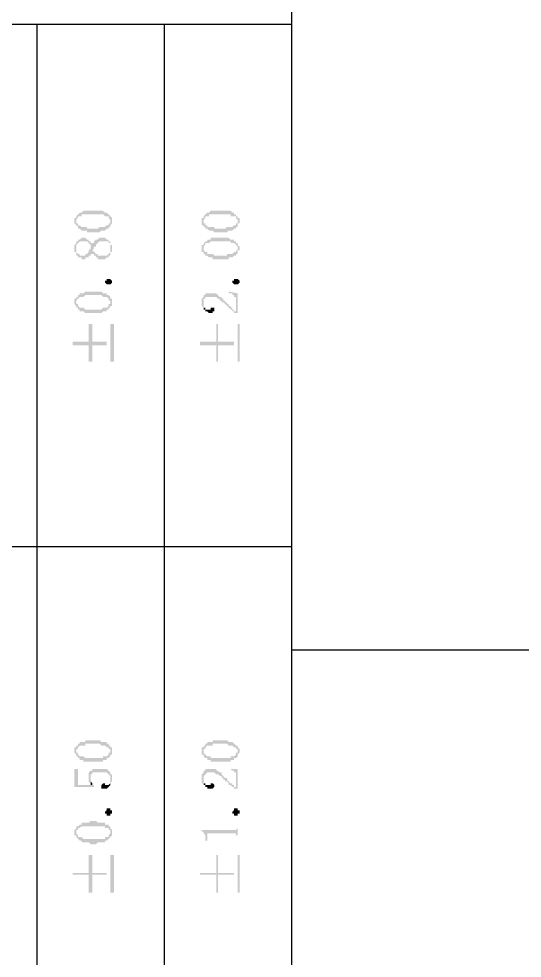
# Model space of a CAD drawing. Header units: inches. Extents: x 3613 to 8393, y -2205 to -794.
# Drawn here: x 7497.13 to 7509.8, y -1455.71 to -1432.08 of the extents above; entities that cross this region are included whole.
import ezdxf

# ---------------------------------------------------------------- set-up
doc = ezdxf.new("R2010")
doc.units = ezdxf.units.IN
doc.header["$MEASUREMENT"] = 0

msp = doc.modelspace()

# ---------------------------------------------------------------- hatches: boundary and pattern name
at = {"transparency": 33554559}
for points in [[(7498.532, -1437.184), (7498.532, -1437.229), (7498.577, -1437.275), (7498.577, -1437.184), (7498.577, -1437.139), (7498.577, -1437.139), (7498.622, -1437.094), (7498.622, -1437.049), (7498.712, -1437.049), (7498.712, -1437.004), (7499.254, -1437.004), (7499.299, -1437.049), (7499.389, -1437.049), (7499.389, -1437.094), (7499.389, -1437.094), (7499.434, -1437.139), (7499.434, -1437.184), (7499.434, -1437.049), (7499.434, -1437.049), (7499.389, -1437.004), (7499.389, -1437.004), (7499.344, -1436.959), (7499.299, -1436.959), (7499.254, -1436.914), (7498.757, -1436.914), (7498.712, -1436.959), (7498.667, -1436.959), (7498.622, -1437.004), (7498.622, -1437.004), (7498.577, -1437.049), (7498.577, -1437.094), (7498.532, -1437.094), (7498.532, -1437.139), (7498.532, -1437.139)], [(7501.736, -1437.184), (7501.736, -1437.275), (7501.781, -1437.275), (7501.781, -1437.184), (7501.781, -1437.139), (7501.781, -1437.139), (7501.826, -1437.094), (7501.826, -1437.049), (7501.917, -1437.049), (7501.917, -1437.004), (7502.458, -1437.004), (7502.458, -1437.049), (7502.594, -1437.049), (7502.594, -1437.094), (7502.594, -1437.094), (7502.639, -1437.139), (7502.639, -1437.184), (7502.639, -1437.049), (7502.594, -1437.049), (7502.594, -1437.004), (7502.549, -1437.004), (7502.549, -1436.959), (7502.503, -1436.959), (7502.458, -1436.914), (7501.962, -1436.914), (7501.917, -1436.959), (7501.872, -1436.959), (7501.826, -1437.004), (7501.826, -1437.004), (7501.781, -1437.049), (7501.781, -1437.094), (7501.736, -1437.094), (7501.736, -1437.139), (7501.736, -1437.139)], [(7498.577, -1437.275), (7498.622, -1437.32), (7498.622, -1437.365), (7498.667, -1437.365), (7498.712, -1437.41), (7498.848, -1437.41), (7498.848, -1437.455), (7499.164, -1437.455), (7499.209, -1437.41), (7499.299, -1437.41), (7499.344, -1437.365), (7499.389, -1437.365), (7499.389, -1437.32), (7499.434, -1437.32), (7499.434, -1437.275), (7499.434, -1437.275), (7499.48, -1437.229), (7499.48, -1437.184), (7499.48, -1437.139), (7499.48, -1437.094), (7499.48, -1437.094), (7499.434, -1437.049), (7499.434, -1437.184), (7499.434, -1437.229), (7499.389, -1437.229), (7499.389, -1437.275), (7499.344, -1437.275), (7499.299, -1437.32), (7499.164, -1437.32), (7499.118, -1437.365), (7498.848, -1437.365), (7498.848, -1437.32), (7498.712, -1437.32), (7498.667, -1437.275), (7498.622, -1437.275), (7498.622, -1437.229), (7498.577, -1437.229), (7498.577, -1437.184), (7498.577, -1437.184)], [(7501.781, -1437.275), (7501.781, -1437.32), (7501.826, -1437.32), (7501.826, -1437.365), (7501.872, -1437.365), (7501.917, -1437.41), (7502.007, -1437.41), (7502.052, -1437.455), (7502.368, -1437.455), (7502.413, -1437.41), (7502.503, -1437.41), (7502.549, -1437.365), (7502.594, -1437.365), (7502.594, -1437.32), (7502.639, -1437.32), (7502.639, -1437.275), (7502.639, -1437.229), (7502.684, -1437.229), (7502.684, -1437.184), (7502.684, -1437.139), (7502.684, -1437.094), (7502.639, -1437.094), (7502.639, -1437.049), (7502.639, -1437.184), (7502.639, -1437.229), (7502.594, -1437.229), (7502.594, -1437.275), (7502.549, -1437.275), (7502.503, -1437.32), (7502.368, -1437.32), (7502.323, -1437.365), (7502.052, -1437.365), (7502.052, -1437.32), (7501.872, -1437.32), (7501.872, -1437.275), (7501.826, -1437.275), (7501.826, -1437.229), (7501.781, -1437.229), (7501.781, -1437.184), (7501.781, -1437.184)], [(7498.532, -1437.861), (7498.532, -1437.952), (7498.577, -1437.952), (7498.577, -1437.997), (7498.577, -1438.042), (7498.622, -1438.042), (7498.622, -1438.087), (7498.712, -1438.087), (7498.712, -1438.132), (7498.803, -1438.132), (7498.803, -1438.087), (7498.893, -1438.087), (7498.893, -1438.042), (7498.938, -1438.042), (7498.938, -1437.997), (7498.983, -1437.997), (7498.983, -1437.952), (7498.983, -1437.997), (7498.983, -1437.906), (7498.983, -1437.906), (7499.028, -1437.861), (7499.028, -1437.816), (7499.073, -1437.816), (7499.073, -1437.771), (7499.073, -1437.771), (7499.118, -1437.726), (7499.118, -1437.726), (7499.164, -1437.681), (7499.389, -1437.681), (7499.389, -1437.726), (7499.434, -1437.726), (7499.434, -1437.816), (7499.434, -1437.997), (7499.434, -1437.952), (7499.48, -1437.952), (7499.48, -1437.906), (7499.48, -1437.816), (7499.48, -1437.771), (7499.434, -1437.771), (7499.434, -1437.726), (7499.434, -1437.681), (7499.389, -1437.681), (7499.389, -1437.636), (7499.344, -1437.636), (7499.299, -1437.591), (7499.164, -1437.591), (7499.118, -1437.636), (7499.073, -1437.636), (7499.028, -1437.681), (7499.028, -1437.726), (7498.983, -1437.726), (7498.983, -1437.771), (7498.983, -1437.726), (7498.938, -1437.816), (7498.938, -1437.861), (7498.938, -1437.861), (7498.893, -1437.906), (7498.893, -1437.952), (7498.893, -1437.952), (7498.848, -1437.997), (7498.803, -1437.997), (7498.803, -1438.042), (7498.667, -1438.042), (7498.667, -1437.997), (7498.622, -1437.997), (7498.577, -1437.952), (7498.577, -1437.906), (7498.577, -1437.726), (7498.577, -1437.726), (7498.532, -1437.771), (7498.532, -1437.816), (7498.532, -1437.816)], [(7498.577, -1437.726), (7498.577, -1437.861), (7498.577, -1437.816), (7498.577, -1437.771), (7498.577, -1437.771), (7498.622, -1437.726), (7498.622, -1437.726), (7498.667, -1437.681), (7498.848, -1437.681), (7498.893, -1437.726), (7498.893, -1437.726), (7498.938, -1437.771), (7498.938, -1437.816), (7498.983, -1437.726), (7498.938, -1437.726), (7498.938, -1437.681), (7498.893, -1437.681), (7498.893, -1437.636), (7498.848, -1437.636), (7498.803, -1437.591), (7498.712, -1437.591), (7498.667, -1437.636), (7498.622, -1437.636), (7498.622, -1437.681), (7498.577, -1437.681)], [(7501.736, -1437.861), (7501.736, -1437.906), (7501.736, -1437.952), (7501.781, -1437.952), (7501.781, -1437.997), (7501.781, -1437.861), (7501.781, -1437.816), (7501.781, -1437.816), (7501.826, -1437.771), (7501.826, -1437.726), (7501.917, -1437.726), (7501.962, -1437.681), (7502.458, -1437.681), (7502.458, -1437.726), (7502.549, -1437.726), (7502.594, -1437.771), (7502.594, -1437.771), (7502.639, -1437.816), (7502.639, -1437.861), (7502.639, -1437.726), (7502.594, -1437.726), (7502.594, -1437.681), (7502.549, -1437.681), (7502.549, -1437.636), (7502.458, -1437.636), (7502.413, -1437.591), (7501.962, -1437.591), (7501.962, -1437.636), (7501.872, -1437.636), (7501.872, -1437.681), (7501.826, -1437.681), (7501.781, -1437.726), (7501.781, -1437.771), (7501.736, -1437.771), (7501.736, -1437.816), (7501.736, -1437.816)], [(7498.983, -1437.997), (7499.028, -1437.997), (7499.028, -1438.042), (7499.073, -1438.042), (7499.073, -1438.087), (7499.118, -1438.087), (7499.118, -1438.132), (7499.299, -1438.132), (7499.344, -1438.087), (7499.389, -1438.087), (7499.389, -1438.042), (7499.434, -1438.042), (7499.434, -1437.997), (7499.434, -1437.861), (7499.434, -1437.952), (7499.434, -1437.952), (7499.389, -1437.997), (7499.389, -1437.997), (7499.344, -1438.042), (7499.118, -1438.042), (7499.118, -1437.997), (7499.073, -1437.997), (7499.028, -1437.952), (7499.028, -1437.952), (7498.983, -1437.906)], [(7501.781, -1437.997), (7501.826, -1437.997), (7501.826, -1438.042), (7501.872, -1438.042), (7501.917, -1438.087), (7502.007, -1438.087), (7502.007, -1438.132), (7502.413, -1438.132), (7502.413, -1438.087), (7502.503, -1438.087), (7502.549, -1438.042), (7502.594, -1438.042), (7502.594, -1437.997), (7502.639, -1437.997), (7502.639, -1437.952), (7502.639, -1437.906), (7502.684, -1437.906), (7502.684, -1437.861), (7502.684, -1437.816), (7502.684, -1437.816), (7502.639, -1437.771), (7502.639, -1437.726), (7502.639, -1437.861), (7502.639, -1437.906), (7502.594, -1437.906), (7502.594, -1437.952), (7502.549, -1437.952), (7502.503, -1437.997), (7502.368, -1437.997), (7502.368, -1438.042), (7502.052, -1438.042), (7502.007, -1437.997), (7501.872, -1437.997), (7501.872, -1437.952), (7501.826, -1437.952), (7501.781, -1437.906), (7501.781, -1437.861), (7501.781, -1437.861)], [(7499.48, -1438.719), (7499.48, -1438.719), (7499.434, -1438.764), (7499.344, -1438.764), (7499.299, -1438.719), (7499.299, -1438.674), (7499.344, -1438.674), (7499.344, -1438.629), (7499.434, -1438.629), (7499.48, -1438.674), (7499.48, -1438.719)], [(7502.684, -1438.719), (7502.684, -1438.719), (7502.639, -1438.764), (7502.549, -1438.764), (7502.503, -1438.719), (7502.503, -1438.674), (7502.549, -1438.674), (7502.549, -1438.629), (7502.639, -1438.629), (7502.684, -1438.674), (7502.684, -1438.719)], [(7498.532, -1439.215), (7498.532, -1439.26), (7498.532, -1439.26), (7498.577, -1439.306), (7498.577, -1439.351), (7498.577, -1439.215), (7498.577, -1439.17), (7498.577, -1439.17), (7498.622, -1439.125), (7498.622, -1439.125), (7498.667, -1439.08), (7498.757, -1439.08), (7498.803, -1439.035), (7499.209, -1439.035), (7499.254, -1439.08), (7499.344, -1439.08), (7499.389, -1439.125), (7499.389, -1439.17), (7499.434, -1439.17), (7499.434, -1439.215), (7499.434, -1439.08), (7499.434, -1439.08), (7499.389, -1439.035), (7499.344, -1439.035), (7499.344, -1438.99), (7499.254, -1438.99), (7499.209, -1438.945), (7498.803, -1438.945), (7498.757, -1438.99), (7498.667, -1438.99), (7498.667, -1439.035), (7498.622, -1439.035), (7498.622, -1439.08), (7498.577, -1439.08), (7498.577, -1439.125), (7498.532, -1439.125), (7498.532, -1439.17), (7498.532, -1439.17)], [(7498.577, -1439.351), (7498.622, -1439.351), (7498.622, -1439.396), (7498.667, -1439.396), (7498.667, -1439.441), (7498.757, -1439.441), (7498.803, -1439.486), (7499.209, -1439.486), (7499.254, -1439.441), (7499.344, -1439.441), (7499.344, -1439.396), (7499.389, -1439.396), (7499.389, -1439.351), (7499.434, -1439.351), (7499.434, -1439.306), (7499.48, -1439.306), (7499.48, -1439.26), (7499.48, -1439.215), (7499.48, -1439.17), (7499.48, -1439.125), (7499.434, -1439.125), (7499.434, -1439.08), (7499.434, -1439.215), (7499.434, -1439.26), (7499.389, -1439.26), (7499.389, -1439.306), (7499.389, -1439.306), (7499.344, -1439.351), (7499.254, -1439.351), (7499.209, -1439.396), (7498.803, -1439.396), (7498.757, -1439.351), (7498.667, -1439.351), (7498.622, -1439.306), (7498.622, -1439.26), (7498.577, -1439.26), (7498.577, -1439.215), (7498.577, -1439.215)], [(7501.736, -1439.215), (7501.736, -1439.26), (7501.736, -1439.306), (7501.736, -1439.306), (7501.781, -1439.351), (7501.781, -1439.215), (7501.781, -1439.125), (7501.826, -1439.125), (7501.826, -1439.08), (7502.097, -1439.08), (7502.142, -1439.125), (7502.187, -1439.125), (7502.187, -1439.17), (7502.233, -1439.17), (7502.233, -1439.215), (7502.278, -1439.215), (7502.323, -1439.26), (7502.323, -1439.26), (7502.368, -1439.306), (7502.368, -1439.306), (7502.413, -1439.351), (7502.413, -1439.351), (7502.458, -1439.396), (7502.503, -1439.396), (7502.503, -1439.441), (7502.549, -1439.441), (7502.549, -1439.486), (7502.594, -1439.486), (7502.594, -1439.441), (7502.549, -1439.441), (7502.549, -1439.396), (7502.503, -1439.396), (7502.503, -1439.351), (7502.458, -1439.351), (7502.458, -1439.306), (7502.413, -1439.306), (7502.413, -1439.26), (7502.368, -1439.26), (7502.368, -1439.215), (7502.323, -1439.215), (7502.323, -1439.17), (7502.278, -1439.17), (7502.278, -1439.125), (7502.233, -1439.125), (7502.233, -1439.08), (7502.187, -1439.08), (7502.142, -1439.035), (7502.142, -1439.035), (7502.097, -1438.99), (7501.826, -1438.99), (7501.826, -1439.035), (7501.781, -1439.035), (7501.781, -1439.08), (7501.781, -1439.08), (7501.736, -1439.125), (7501.736, -1439.17), (7501.736, -1439.17)], [(7502.413, -1438.945), (7502.413, -1438.99), (7502.503, -1438.99), (7502.503, -1439.035), (7502.549, -1439.035), (7502.549, -1439.08), (7502.594, -1439.08), (7502.594, -1439.486), (7502.639, -1439.486), (7502.639, -1438.99)], [(7501.781, -1439.351), (7501.781, -1439.396), (7501.826, -1439.396), (7501.826, -1439.441), (7501.872, -1439.441), (7501.917, -1439.486), (7502.007, -1439.486), (7502.007, -1439.441), (7502.052, -1439.441), (7502.052, -1439.396), (7502.052, -1439.351), (7501.962, -1439.351), (7501.962, -1439.396), (7501.826, -1439.396), (7501.826, -1439.351), (7501.781, -1439.351), (7501.781, -1439.306), (7501.781, -1439.215)], [(7498.487, -1440.208), (7498.487, -1440.298), (7498.893, -1440.298), (7498.893, -1440.705), (7498.983, -1440.705), (7498.983, -1440.298), (7499.344, -1440.298), (7499.344, -1440.208), (7498.983, -1440.208), (7498.983, -1439.757), (7498.893, -1439.757), (7498.893, -1440.208)], [(7499.525, -1440.705), (7499.525, -1439.757), (7499.434, -1439.757), (7499.434, -1440.705)], [(7501.691, -1440.208), (7501.691, -1440.298), (7502.097, -1440.298), (7502.097, -1440.705), (7502.142, -1440.705), (7502.142, -1440.298), (7502.549, -1440.298), (7502.549, -1440.208), (7502.142, -1440.208), (7502.142, -1439.757), (7502.097, -1439.757), (7502.097, -1440.208)], [(7502.684, -1440.705), (7502.684, -1439.757), (7502.639, -1439.757), (7502.639, -1440.705)], [(7498.532, -1450.498), (7498.532, -1450.543), (7498.532, -1450.543), (7498.577, -1450.589), (7498.577, -1450.634), (7498.577, -1450.498), (7498.577, -1450.453), (7498.622, -1450.453), (7498.622, -1450.408), (7498.622, -1450.408), (7498.667, -1450.363), (7498.803, -1450.363), (7498.803, -1450.318), (7499.164, -1450.318), (7499.209, -1450.363), (7499.299, -1450.363), (7499.344, -1450.408), (7499.389, -1450.408), (7499.389, -1450.453), (7499.434, -1450.453), (7499.434, -1450.498), (7499.434, -1450.363), (7499.389, -1450.363), (7499.389, -1450.318), (7499.344, -1450.318), (7499.344, -1450.273), (7499.209, -1450.273), (7499.164, -1450.228), (7498.803, -1450.228), (7498.803, -1450.273), (7498.667, -1450.273), (7498.667, -1450.318), (7498.622, -1450.318), (7498.622, -1450.363), (7498.577, -1450.363), (7498.577, -1450.408), (7498.532, -1450.408)], [(7498.577, -1450.634), (7498.622, -1450.634), (7498.622, -1450.679), (7498.667, -1450.679), (7498.667, -1450.724), (7498.757, -1450.724), (7498.757, -1450.769), (7499.254, -1450.769), (7499.254, -1450.724), (7499.344, -1450.724), (7499.344, -1450.679), (7499.389, -1450.679), (7499.434, -1450.634), (7499.434, -1450.589), (7499.48, -1450.589), (7499.48, -1450.543), (7499.48, -1450.498), (7499.48, -1450.453), (7499.48, -1450.408), (7499.434, -1450.408), (7499.434, -1450.363), (7499.434, -1450.543), (7499.389, -1450.543), (7499.389, -1450.589), (7499.389, -1450.589), (7499.344, -1450.634), (7499.254, -1450.634), (7499.254, -1450.679), (7498.803, -1450.679), (7498.757, -1450.634), (7498.667, -1450.634), (7498.622, -1450.589), (7498.622, -1450.543), (7498.577, -1450.543), (7498.577, -1450.498)], [(7501.736, -1450.498), (7501.736, -1450.543), (7501.736, -1450.589), (7501.781, -1450.589), (7501.781, -1450.634), (7501.781, -1450.498), (7501.781, -1450.453), (7501.826, -1450.453), (7501.826, -1450.408), (7501.826, -1450.408), (7501.872, -1450.363), (7502.007, -1450.363), (7502.007, -1450.318), (7502.368, -1450.318), (7502.413, -1450.363), (7502.503, -1450.363), (7502.549, -1450.408), (7502.594, -1450.408), (7502.594, -1450.453), (7502.639, -1450.453), (7502.639, -1450.498), (7502.639, -1450.363), (7502.594, -1450.363), (7502.549, -1450.318), (7502.549, -1450.318), (7502.503, -1450.273), (7502.413, -1450.273), (7502.368, -1450.228), (7502.007, -1450.228), (7502.007, -1450.273), (7501.872, -1450.273), (7501.872, -1450.318), (7501.826, -1450.318), (7501.826, -1450.363), (7501.781, -1450.363), (7501.781, -1450.408), (7501.736, -1450.408)], [(7501.781, -1450.634), (7501.781, -1450.634), (7501.826, -1450.679), (7501.872, -1450.679), (7501.872, -1450.724), (7501.962, -1450.724), (7501.962, -1450.769), (7502.458, -1450.769), (7502.458, -1450.724), (7502.549, -1450.724), (7502.549, -1450.679), (7502.594, -1450.679), (7502.639, -1450.634), (7502.639, -1450.589), (7502.639, -1450.589), (7502.684, -1450.543), (7502.684, -1450.498), (7502.684, -1450.453), (7502.684, -1450.453), (7502.639, -1450.408), (7502.639, -1450.363), (7502.639, -1450.543), (7502.594, -1450.543), (7502.594, -1450.589), (7502.594, -1450.589), (7502.549, -1450.634), (7502.458, -1450.634), (7502.458, -1450.679), (7501.962, -1450.679), (7501.962, -1450.634), (7501.872, -1450.634), (7501.826, -1450.589), (7501.826, -1450.589), (7501.781, -1450.543), (7501.781, -1450.498)], [(7498.532, -1450.95), (7498.532, -1451.401), (7499.028, -1451.401), (7499.028, -1451.356), (7498.622, -1451.356), (7498.622, -1450.95)], [(7498.893, -1451.175), (7498.893, -1451.22), (7498.893, -1451.266), (7498.893, -1451.266), (7498.938, -1451.311), (7498.938, -1451.175), (7498.938, -1451.13), (7498.938, -1451.085), (7498.983, -1451.085), (7498.983, -1451.04), (7499.344, -1451.04), (7499.389, -1451.085), (7499.389, -1451.085), (7499.434, -1451.13), (7499.434, -1451.311), (7499.434, -1451.311), (7499.48, -1451.266), (7499.48, -1451.22), (7499.48, -1451.13), (7499.48, -1451.085), (7499.434, -1451.085), (7499.434, -1451.04), (7499.434, -1451.04), (7499.389, -1450.995), (7499.389, -1450.995), (7499.344, -1450.95), (7498.983, -1450.95), (7498.983, -1450.995), (7498.938, -1450.995), (7498.893, -1451.04), (7498.893, -1451.085), (7498.893, -1451.13)], [(7501.736, -1451.175), (7501.736, -1451.22), (7501.736, -1451.311), (7501.781, -1451.311), (7501.781, -1451.175), (7501.781, -1451.13), (7501.781, -1451.13), (7501.826, -1451.085), (7501.826, -1451.085), (7501.872, -1451.04), (7502.052, -1451.04), (7502.097, -1451.085), (7502.142, -1451.085), (7502.187, -1451.13), (7502.233, -1451.13), (7502.233, -1451.175), (7502.278, -1451.175), (7502.278, -1451.22), (7502.323, -1451.22), (7502.323, -1451.266), (7502.368, -1451.266), (7502.413, -1451.311), (7502.413, -1451.356), (7502.458, -1451.356), (7502.503, -1451.401), (7502.549, -1451.401), (7502.549, -1451.446), (7502.594, -1451.446), (7502.594, -1451.401), (7502.549, -1451.401), (7502.549, -1451.356), (7502.503, -1451.356), (7502.503, -1451.311), (7502.458, -1451.311), (7502.413, -1451.266), (7502.413, -1451.266), (7502.368, -1451.22), (7502.368, -1451.175), (7502.323, -1451.175), (7502.278, -1451.13), (7502.278, -1451.13), (7502.233, -1451.085), (7502.233, -1451.04), (7502.187, -1451.04), (7502.142, -1450.995), (7502.097, -1450.995), (7502.097, -1450.95), (7501.826, -1450.95), (7501.826, -1450.995), (7501.781, -1450.995), (7501.781, -1451.04), (7501.781, -1451.04), (7501.736, -1451.085)], [(7502.413, -1450.95), (7502.458, -1450.95), (7502.503, -1450.995), (7502.549, -1450.995), (7502.549, -1451.04), (7502.594, -1451.04), (7502.594, -1451.446), (7502.639, -1451.446), (7502.639, -1450.95)], [(7498.938, -1451.311), (7498.938, -1451.356), (7498.983, -1451.356), (7498.983, -1451.311), (7498.983, -1451.311), (7498.938, -1451.266), (7498.938, -1451.22), (7498.938, -1451.175)], [(7499.209, -1451.401), (7499.209, -1451.446), (7499.344, -1451.446), (7499.389, -1451.401), (7499.389, -1451.401), (7499.434, -1451.356), (7499.434, -1451.22), (7499.434, -1451.266), (7499.434, -1451.311), (7499.434, -1451.311), (7499.389, -1451.356), (7499.299, -1451.356), (7499.299, -1451.311), (7499.254, -1451.311), (7499.209, -1451.356), (7499.209, -1451.356)], [(7501.781, -1451.311), (7501.781, -1451.356), (7501.826, -1451.356), (7501.826, -1451.401), (7501.872, -1451.401), (7501.872, -1451.446), (7502.007, -1451.446), (7502.052, -1451.401), (7502.052, -1451.356), (7502.052, -1451.356), (7502.007, -1451.311), (7501.962, -1451.311), (7501.962, -1451.356), (7501.826, -1451.356), (7501.826, -1451.311), (7501.781, -1451.311), (7501.781, -1451.266), (7501.781, -1451.22), (7501.781, -1451.22)], [(7499.48, -1452.033), (7499.48, -1452.078), (7499.434, -1452.078), (7499.434, -1452.123), (7499.344, -1452.123), (7499.344, -1452.078), (7499.299, -1452.078), (7499.299, -1452.033), (7499.299, -1452.033), (7499.344, -1451.988), (7499.344, -1451.943), (7499.434, -1451.943), (7499.434, -1451.988), (7499.48, -1451.988), (7499.48, -1452.033)], [(7502.684, -1452.033), (7502.684, -1452.078), (7502.639, -1452.078), (7502.639, -1452.123), (7502.549, -1452.123), (7502.549, -1452.078), (7502.503, -1452.078), (7502.503, -1452.033), (7502.503, -1452.033), (7502.549, -1451.988), (7502.549, -1451.943), (7502.639, -1451.943), (7502.639, -1451.988), (7502.684, -1451.988), (7502.684, -1452.033)], [(7498.532, -1452.529), (7498.532, -1452.574), (7498.532, -1452.62), (7498.577, -1452.62), (7498.577, -1452.665), (7498.577, -1452.529), (7498.577, -1452.484), (7498.622, -1452.484), (7498.622, -1452.439), (7498.667, -1452.439), (7498.712, -1452.394), (7499.299, -1452.394), (7499.299, -1452.439), (7499.389, -1452.439), (7499.389, -1452.484), (7499.434, -1452.484), (7499.434, -1452.529), (7499.434, -1452.394), (7499.389, -1452.394), (7499.389, -1452.349), (7499.299, -1452.349), (7499.299, -1452.304), (7499.118, -1452.304), (7499.073, -1452.258), (7498.938, -1452.258), (7498.893, -1452.304), (7498.712, -1452.304), (7498.712, -1452.349), (7498.667, -1452.349), (7498.622, -1452.394), (7498.577, -1452.394), (7498.577, -1452.439), (7498.577, -1452.439), (7498.532, -1452.484)], [(7498.577, -1452.665), (7498.622, -1452.71), (7498.622, -1452.71), (7498.667, -1452.755), (7498.712, -1452.755), (7498.712, -1452.8), (7498.893, -1452.8), (7498.938, -1452.845), (7499.073, -1452.845), (7499.118, -1452.8), (7499.299, -1452.8), (7499.299, -1452.755), (7499.344, -1452.755), (7499.389, -1452.71), (7499.389, -1452.71), (7499.434, -1452.665), (7499.434, -1452.665), (7499.48, -1452.62), (7499.48, -1452.529), (7499.48, -1452.484), (7499.48, -1452.484), (7499.434, -1452.439), (7499.434, -1452.574), (7499.434, -1452.574), (7499.389, -1452.62), (7499.389, -1452.665), (7499.299, -1452.665), (7499.299, -1452.71), (7498.757, -1452.71), (7498.712, -1452.665), (7498.622, -1452.665), (7498.622, -1452.62), (7498.622, -1452.62), (7498.577, -1452.574), (7498.577, -1452.529)], [(7501.736, -1452.484), (7501.736, -1452.529), (7501.781, -1452.529), (7501.781, -1452.574), (7501.781, -1452.574), (7501.826, -1452.62), (7501.826, -1452.755), (7501.872, -1452.755), (7501.872, -1452.62), (7501.872, -1452.574), (7502.594, -1452.574), (7502.594, -1452.62), (7502.639, -1452.62), (7502.639, -1452.755), (7502.639, -1452.349), (7502.639, -1452.439), (7502.639, -1452.439), (7502.594, -1452.484), (7502.549, -1452.484)], [(7498.487, -1453.567), (7498.487, -1453.612), (7498.893, -1453.612), (7498.893, -1454.064), (7498.983, -1454.064), (7498.983, -1453.612), (7499.344, -1453.612), (7499.344, -1453.567), (7498.983, -1453.567), (7498.983, -1453.116), (7498.893, -1453.116), (7498.893, -1453.567)], [(7499.525, -1454.064), (7499.525, -1453.116), (7499.434, -1453.116), (7499.434, -1454.064)], [(7501.691, -1453.567), (7501.691, -1453.612), (7502.097, -1453.612), (7502.097, -1454.064), (7502.142, -1454.064), (7502.142, -1453.612), (7502.549, -1453.612), (7502.549, -1453.567), (7502.142, -1453.567), (7502.142, -1453.116), (7502.097, -1453.116), (7502.097, -1453.567)], [(7502.684, -1454.064), (7502.684, -1453.116), (7502.639, -1453.116), (7502.639, -1454.064)]]:
    msp.add_hatch(color=256, dxfattribs=at).paths.add_polyline_path(points)

# ---------------------------------------------------------------- linework, layer by layer
msp.add_line((7503.993, -1447.959), (7900.431, -1447.959))
for points in [[(7503.993, -1259.827), (7503.993, -1546.568)], [(7491.175, -1432.22), (7503.993, -1432.22)], [(7497.584, -1432.22), (7497.584, -1525.237)], [(7500.788, -1432.22), (7500.788, -1525.237)], [(7491.175, -1445.353), (7503.993, -1445.353)]]:
    msp.add_lwpolyline(points)

doc.saveas('drawing.dxf')
